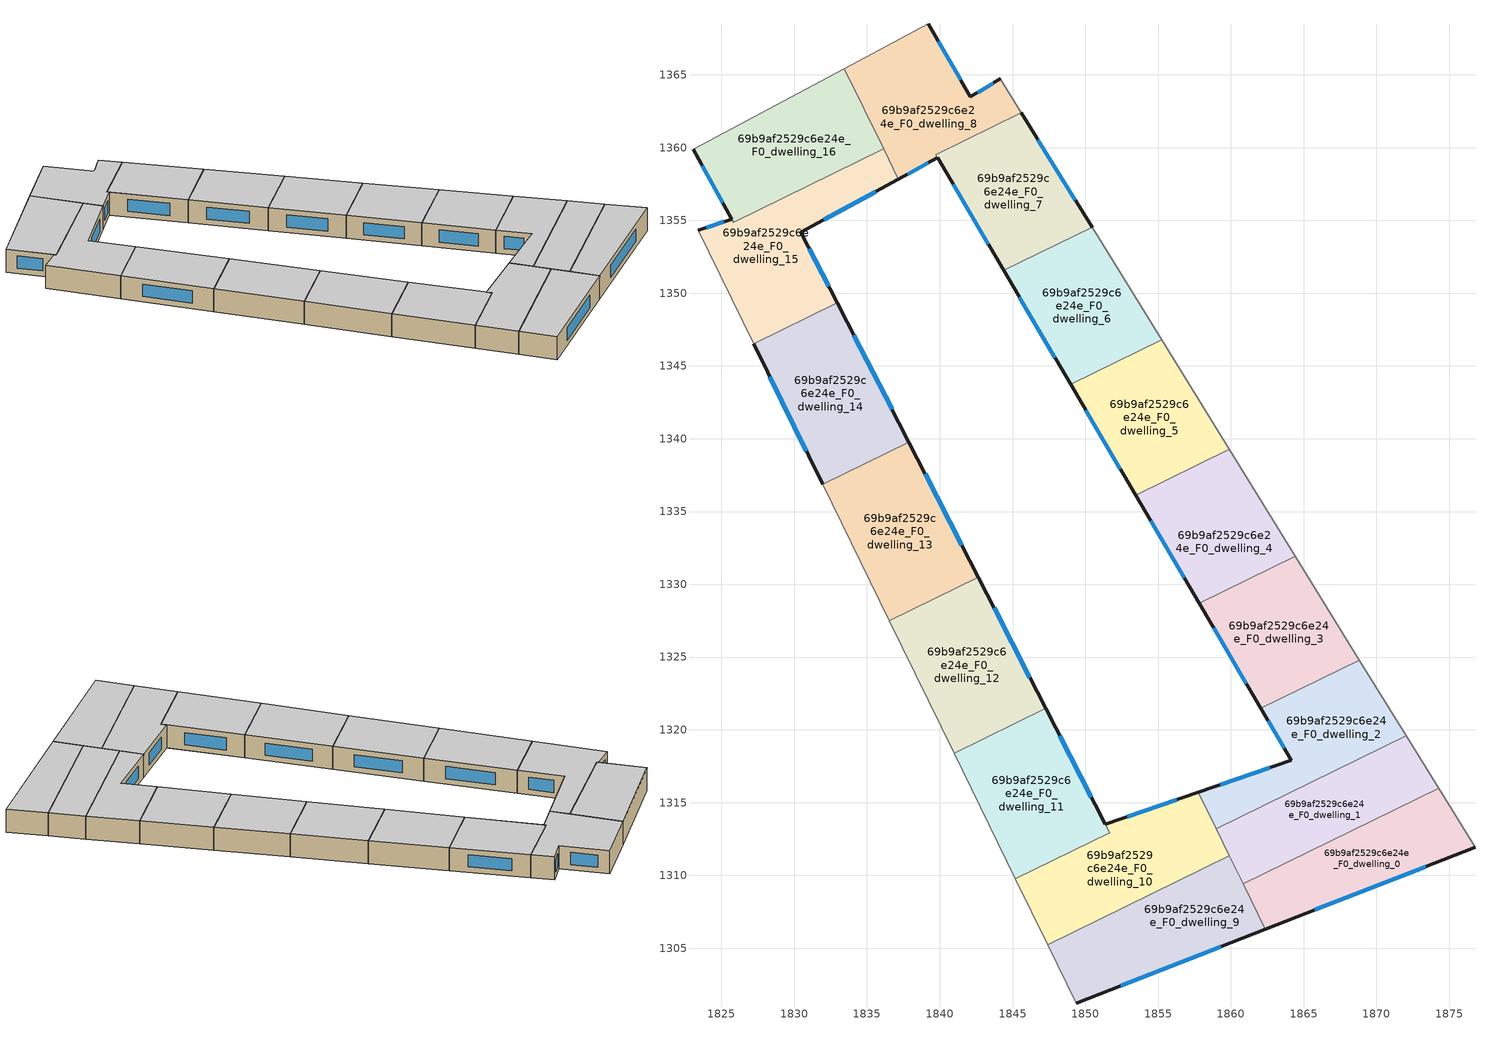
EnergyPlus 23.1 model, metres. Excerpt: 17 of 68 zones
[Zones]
69b9af2529c6e24e_F0_dwelling_0
 floor ground (EU_floor_Construction): 1874.27,1315.99 1876.77,1311.93 1862.37,1306.3 1860.84,1309.42 z0
 wall outside (EU_wall_Construction): 1862.37,1306.3 1876.77,1311.93 z0:3
 wall adiabatic (EU_wall_Construction): 1876.77,1311.93 1874.27,1315.99 z0:3
 wall to 69b9af2529c6e24e_F0_dwelling_1 (EU_wall_Construction): 1874.27,1315.99 1860.84,1309.42 z0:3
 wall to 69b9af2529c6e24e_F0_dwelling_9 (EU_wall_Construction): 1860.84,1309.42 1862.37,1306.3 z0:3
 window (EU_Window_Construction): 1865.75,1307.63 1873.39,1310.61 z0.7:2.3
 ceiling to 69b9af2529c6e24e_F1_dwelling_0 (EU_floor_Construction): 1876.77,1311.93 1874.27,1315.99 1860.84,1309.42 1862.37,1306.3 z3
69b9af2529c6e24e_F0_dwelling_1
 floor ground (EU_floor_Construction): 1872.04,1319.6 1874.27,1315.99 1860.84,1309.42 1858.99,1313.21 z0
 wall adiabatic (EU_wall_Construction): 1874.27,1315.99 1872.04,1319.6 z0:3
 wall to 69b9af2529c6e24e_F0_dwelling_2 (EU_wall_Construction): 1872.04,1319.6 1858.99,1313.21 z0:3
 wall to 69b9af2529c6e24e_F0_dwelling_10 (EU_wall_Construction): 1858.99,1313.21 1859.9,1311.34 z0:3
 wall to 69b9af2529c6e24e_F0_dwelling_9 (EU_wall_Construction): 1859.9,1311.34 1860.84,1309.42 z0:3
 ceiling to 69b9af2529c6e24e_F1_dwelling_1 (EU_floor_Construction): 1874.27,1315.99 1872.04,1319.6 1858.99,1313.21 1860.84,1309.42 z3
69b9af2529c6e24e_F0_dwelling_10
 floor ground (EU_floor_Construction): 1857.77,1315.71 1859.9,1311.34 1847.42,1305.24 1845.2,1309.77 1851.67,1312.93 1851.38,1313.5 z0
 wall outside (EU_wall_Construction): 1857.77,1315.71 1851.38,1313.5 z0:3
 wall adiabatic (EU_wall_Construction): 1845.2,1309.77 1847.42,1305.24 z0:3
 wall to 69b9af2529c6e24e_F0_dwelling_11 (EU_wall_Construction): 1851.38,1313.5 1851.67,1312.93 1845.2,1309.77 z0:3
 wall to 69b9af2529c6e24e_F0_dwelling_9 (EU_wall_Construction): 1847.42,1305.24 1859.9,1311.34 z0:3
 wall to 69b9af2529c6e24e_F0_dwelling_2 (EU_wall_Construction): 1858.99,1313.21 1857.77,1315.71 z0:3
 window (EU_Window_Construction): 1856.27,1315.19 1852.88,1314.02 z0.7:2.3
 ceiling to 69b9af2529c6e24e_F1_dwelling_10 (EU_floor_Construction): 1859.9,1311.34 1857.77,1315.71 1851.38,1313.5 1851.67,1312.93 1845.2,1309.77 1847.42,1305.24 z3
69b9af2529c6e24e_F0_dwelling_11
 floor ground (EU_floor_Construction): 1847.28,1321.48 1851.67,1312.93 1845.2,1309.77 1840.98,1318.4 z0
 wall outside (EU_wall_Construction): 1851.38,1313.51 1847.28,1321.48 z0:3
 wall adiabatic (EU_wall_Construction): 1840.98,1318.4 1845.2,1309.77 z0:3
 wall to 69b9af2529c6e24e_F0_dwelling_12 (EU_wall_Construction): 1847.28,1321.48 1840.98,1318.4 z0:3
 window (EU_Window_Construction): 1850.41,1315.38 1848.24,1319.61 z0.7:2.3
 ceiling to 69b9af2529c6e24e_F1_dwelling_11 (EU_floor_Construction): 1851.67,1312.93 1847.28,1321.48 1840.98,1318.4 1845.2,1309.77 z3
69b9af2529c6e24e_F0_dwelling_12
 floor ground (EU_floor_Construction): 1842.65,1330.49 1847.28,1321.48 1840.98,1318.4 1836.53,1327.49 z0
 wall outside (EU_wall_Construction): 1847.28,1321.48 1842.65,1330.49 z0:3
 wall adiabatic (EU_wall_Construction): 1836.53,1327.49 1840.98,1318.4 z0:3
 wall to 69b9af2529c6e24e_F0_dwelling_13 (EU_wall_Construction): 1842.65,1330.49 1836.53,1327.49 z0:3
 window (EU_Window_Construction): 1846.19,1323.59 1843.73,1328.37 z0.7:2.3
 ceiling to 69b9af2529c6e24e_F1_dwelling_12 (EU_floor_Construction): 1847.28,1321.48 1842.65,1330.49 1836.53,1327.49 1840.98,1318.4 z3
69b9af2529c6e24e_F0_dwelling_13
 floor ground (EU_floor_Construction): 1837.88,1339.77 1842.65,1330.49 1836.53,1327.49 1831.95,1336.87 z0
 wall outside (EU_wall_Construction): 1842.65,1330.49 1837.88,1339.77 z0:3
 wall adiabatic (EU_wall_Construction): 1831.95,1336.87 1836.53,1327.49 z0:3
 wall to 69b9af2529c6e24e_F0_dwelling_14 (EU_wall_Construction): 1837.88,1339.77 1831.95,1336.87 z0:3
 window (EU_Window_Construction): 1841.53,1332.67 1839,1337.59 z0.7:2.3
 ceiling to 69b9af2529c6e24e_F1_dwelling_13 (EU_floor_Construction): 1842.65,1330.49 1837.88,1339.77 1831.95,1336.87 1836.53,1327.49 z3
69b9af2529c6e24e_F0_dwelling_14
 floor ground (EU_floor_Construction): 1832.95,1349.35 1837.88,1339.77 1831.95,1336.87 1827.21,1346.54 z0
 wall outside (EU_wall_Construction): 1837.88,1339.77 1832.95,1349.35 / 1827.21,1346.54 1831.95,1336.87 z0:3
 wall to 69b9af2529c6e24e_F0_dwelling_15 (EU_wall_Construction): 1832.95,1349.35 1827.21,1346.54 z0:3
 window (EU_Window_Construction): 1836.72,1342.02 1834.11,1347.1 / 1828.32,1344.27 1830.83,1339.14 z0.7:2.3
 ceiling to 69b9af2529c6e24e_F1_dwelling_14 (EU_floor_Construction): 1837.88,1339.77 1832.95,1349.35 1827.21,1346.54 1831.95,1336.87 z3
69b9af2529c6e24e_F0_dwelling_15
 floor ground (EU_floor_Construction): 1836.14,1359.92 1837.16,1357.84 1830.46,1354.2 1832.95,1349.35 1827.21,1346.54 1823.41,1354.31 1825.72,1355.08 1825.83,1354.87 z0
 wall outside (EU_wall_Construction): 1825.72,1355.08 1823.41,1354.31 / 1832.95,1349.35 1830.46,1354.2 1837.16,1357.84 z0:3
 wall adiabatic (EU_wall_Construction): 1823.41,1354.31 1827.21,1346.54 z0:3
 wall to 69b9af2529c6e24e_F0_dwelling_16 (EU_wall_Construction): 1836.14,1359.92 1825.83,1354.87 1825.72,1355.08 z0:3
 wall to 69b9af2529c6e24e_F0_dwelling_8 (EU_wall_Construction): 1837.16,1357.84 1836.14,1359.92 z0:3
 window (EU_Window_Construction): 1825.18,1354.9 1823.95,1354.49 / 1832.03,1355.05 1835.59,1356.98 / 1832.37,1350.49 1831.04,1353.06 z0.7:2.3
 ceiling to 69b9af2529c6e24e_F1_dwelling_15 (EU_floor_Construction): 1832.95,1349.35 1830.46,1354.2 1837.16,1357.84 1836.14,1359.92 1825.83,1354.87 1825.72,1355.08 1823.41,1354.31 1827.21,1346.54 z3
69b9af2529c6e24e_F0_dwelling_16
 floor ground (EU_floor_Construction): 1833.45,1365.43 1836.14,1359.92 1825.83,1354.87 1823.05,1359.89 z0
 wall outside (EU_wall_Construction): 1823.05,1359.89 1825.71,1355.09 z0:3
 wall adiabatic (EU_wall_Construction): 1833.45,1365.43 1823.05,1359.89 z0:3
 wall to 69b9af2529c6e24e_F0_dwelling_8 (EU_wall_Construction): 1836.14,1359.92 1833.45,1365.43 z0:3
 window (EU_Window_Construction): 1823.67,1358.76 1825.09,1356.22 z0.7:2.3
 ceiling to 69b9af2529c6e24e_F1_dwelling_16 (EU_floor_Construction): 1836.14,1359.92 1833.45,1365.43 1823.05,1359.89 1825.83,1354.87 z3
69b9af2529c6e24e_F0_dwelling_2
 floor ground (EU_floor_Construction): 1868.83,1324.79 1872.04,1319.6 1858.99,1313.21 1857.77,1315.71 1864.15,1317.91 1862.06,1321.48 z0
 wall outside (EU_wall_Construction): 1862.06,1321.48 1864.15,1317.91 1857.77,1315.71 z0:3
 wall adiabatic (EU_wall_Construction): 1872.04,1319.6 1868.83,1324.79 z0:3
 wall to 69b9af2529c6e24e_F0_dwelling_3 (EU_wall_Construction): 1868.83,1324.79 1862.06,1321.48 z0:3
 window (EU_Window_Construction): 1862.65,1317.4 1859.27,1316.23 / 1862.55,1320.64 1863.66,1318.75 z0.7:2.3
 ceiling to 69b9af2529c6e24e_F1_dwelling_2 (EU_floor_Construction): 1872.04,1319.6 1868.83,1324.79 1862.06,1321.48 1864.15,1317.91 1857.77,1315.71 1858.99,1313.21 z3
69b9af2529c6e24e_F0_dwelling_3
 floor ground (EU_floor_Construction): 1864.42,1331.93 1868.83,1324.79 1862.06,1321.48 1857.82,1328.7 z0
 wall outside (EU_wall_Construction): 1857.82,1328.7 1862.06,1321.48 z0:3
 wall adiabatic (EU_wall_Construction): 1868.83,1324.79 1864.42,1331.93 z0:3
 wall to 69b9af2529c6e24e_F0_dwelling_4 (EU_wall_Construction): 1864.42,1331.93 1857.81,1328.7 z0:3
 window (EU_Window_Construction): 1858.81,1327.01 1861.06,1323.17 z0.7:2.3
 ceiling to 69b9af2529c6e24e_F1_dwelling_3 (EU_floor_Construction): 1868.83,1324.79 1864.42,1331.93 1857.81,1328.7 1862.06,1321.48 z3
69b9af2529c6e24e_F0_dwelling_4
 floor ground (EU_floor_Construction): 1859.89,1339.26 1864.42,1331.93 1857.82,1328.7 1853.46,1336.11 z0
 wall outside (EU_wall_Construction): 1853.46,1336.11 1857.82,1328.7 z0:3
 wall adiabatic (EU_wall_Construction): 1864.42,1331.93 1859.89,1339.26 z0:3
 wall to 69b9af2529c6e24e_F0_dwelling_5 (EU_wall_Construction): 1859.89,1339.26 1853.46,1336.11 z0:3
 window (EU_Window_Construction): 1854.48,1334.37 1856.79,1330.44 z0.7:2.3
 ceiling to 69b9af2529c6e24e_F1_dwelling_4 (EU_floor_Construction): 1864.42,1331.93 1859.89,1339.26 1853.46,1336.11 1857.81,1328.7 z3
69b9af2529c6e24e_F0_dwelling_5
 floor ground (EU_floor_Construction): 1855.24,1346.79 1859.89,1339.26 1853.46,1336.11 1848.99,1343.73 z0
 wall outside (EU_wall_Construction): 1848.99,1343.73 1853.46,1336.11 z0:3
 wall adiabatic (EU_wall_Construction): 1859.89,1339.26 1855.24,1346.79 z0:3
 wall to 69b9af2529c6e24e_F0_dwelling_6 (EU_wall_Construction): 1855.24,1346.79 1848.99,1343.73 z0:3
 window (EU_Window_Construction): 1850.04,1341.94 1852.41,1337.9 z0.7:2.3
 ceiling to 69b9af2529c6e24e_F1_dwelling_5 (EU_floor_Construction): 1859.89,1339.26 1855.24,1346.79 1848.99,1343.73 1853.46,1336.11 z3
69b9af2529c6e24e_F0_dwelling_6
 floor ground (EU_floor_Construction): 1850.46,1354.54 1855.24,1346.79 1848.99,1343.73 1844.39,1351.56 z0
 wall outside (EU_wall_Construction): 1844.39,1351.56 1848.99,1343.73 z0:3
 wall adiabatic (EU_wall_Construction): 1855.24,1346.79 1850.46,1354.54 z0:3
 wall to 69b9af2529c6e24e_F0_dwelling_7 (EU_wall_Construction): 1850.46,1354.54 1844.39,1351.56 z0:3
 window (EU_Window_Construction): 1845.47,1349.72 1847.91,1345.57 z0.7:2.3
 ceiling to 69b9af2529c6e24e_F1_dwelling_6 (EU_floor_Construction): 1855.24,1346.79 1850.46,1354.54 1844.39,1351.56 1848.99,1343.73 z3
69b9af2529c6e24e_F0_dwelling_7
 floor ground (EU_floor_Construction): 1845.61,1362.39 1850.46,1354.54 1844.39,1351.56 1839.85,1359.29 1839.72,1359.51 z0
 wall outside (EU_wall_Construction): 1839.85,1359.29 1844.39,1351.56 / 1850.46,1354.54 1845.61,1362.39 z0:3
 wall to 69b9af2529c6e24e_F0_dwelling_8 (EU_wall_Construction): 1845.61,1362.39 1839.72,1359.51 1839.84,1359.29 z0:3
 window (EU_Window_Construction): 1840.91,1357.47 1843.32,1353.38 / 1849.32,1356.38 1846.75,1360.55 z0.7:2.3
 ceiling to 69b9af2529c6e24e_F1_dwelling_7 (EU_floor_Construction): 1850.46,1354.54 1845.61,1362.39 1839.72,1359.51 1844.39,1351.56 z3
69b9af2529c6e24e_F0_dwelling_8
 floor ground (EU_floor_Construction): 1844.17,1364.72 1845.61,1362.39 1839.72,1359.51 1839.84,1359.29 1837.16,1357.84 1833.45,1365.43 1839.2,1368.49 1842.11,1363.48 z0
 wall outside (EU_wall_Construction): 1844.17,1364.72 1842.11,1363.48 1839.2,1368.49 / 1837.16,1357.84 1839.84,1359.29 z0:3
 wall adiabatic (EU_wall_Construction): 1839.2,1368.49 1833.45,1365.43 / 1845.61,1362.39 1844.17,1364.72 z0:3
 window (EU_Window_Construction): 1841.43,1364.66 1839.88,1367.32 / 1843.69,1364.43 1842.6,1363.77 / 1837.79,1358.18 1839.21,1358.95 z0.7:2.3
 ceiling to 69b9af2529c6e24e_F1_dwelling_8 (EU_floor_Construction): 1845.61,1362.39 1844.17,1364.72 1842.11,1363.48 1839.2,1368.49 1833.45,1365.43 1837.16,1357.84 1839.84,1359.29 1839.72,1359.51 z3
69b9af2529c6e24e_F0_dwelling_9
 floor ground (EU_floor_Construction): 1859.9,1311.34 1858.99,1313.21 1862.37,1306.3 1849.38,1301.23 1847.42,1305.24 z0
 wall outside (EU_wall_Construction): 1849.38,1301.23 1862.37,1306.3 z0:3
 wall adiabatic (EU_wall_Construction): 1847.42,1305.24 1849.38,1301.23 / 1858.99,1313.21 1859.9,1311.34 1858.99,1313.21 z0:3
 window (EU_Window_Construction): 1852.43,1302.42 1859.32,1305.11 z0.7:2.3
 ceiling to 69b9af2529c6e24e_F1_dwelling_9 (EU_floor_Construction): 1862.37,1306.3 1858.99,1313.21 1859.9,1311.34 1847.42,1305.24 1849.38,1301.23 z3
[Building]
EU S2 Campaign: North Axis=0; Terrain=City; Solar Distribution=FullExterior
[Site:Location]
Budapest.Ferenc.Liszt.Intl.AP: Latitude=47.437; Longitude=19.256; Time Zone=1; Elevation=185
[SizingPeriod:WeatherFileDays]
AnnualSizingPeriod: Begin Month=1; Begin Day of Month=1; End Month=12; End Day of Month=31; Day of Week for Start Day=Monday; Use Weather File Daylight Saving Period=No; Use Weather File Rain and Snow Indicators=No
[MATERIAL]
EU_InternalMass_Material: Roughness=MediumRough; Thickness=0.1; Conductivity=1; Density=1800; Specific Heat=900; Thermal Absorptance=0.9; Solar Absorptance=0.7; Visible Absorptance=0.7
[MATERIAL:NOMASS] Roughness=MediumRough; Thermal Absorptance=0.9; Solar Absorptance=0.7; Visible Absorptance=0.7
Name | Thermal Resistance
EU_wall_NoMass | 0.832559
EU_floor_NoMass | 0.872794
[WINDOWMATERIAL:SIMPLEGLAZINGSYSTEM]
EU_Window_SimpleGlazing: UFactor=2.79869; Solar Heat Gain Coefficient=0.75; Visible Transmittance=0.75
[CONSTRUCTION]
EU_wall_Construction: EU_wall_NoMass
EU_floor_Construction: EU_floor_NoMass
EU_Window_Construction: EU_Window_SimpleGlazing
EU_InternalMass_Construction: EU_InternalMass_Material
[ZONE] Type=1; Multiplier=1; Ceiling Height=autocalculate; Floor Area=autocalculate; Part of Total Floor Area=Yes
Name | Volume
69b9af2529c6e24e_F0_dwelling_0 | 186.569
69b9af2529c6e24e_F0_dwelling_1 | 186.574
69b9af2529c6e24e_F0_dwelling_10 | 214.934
69b9af2529c6e24e_F0_dwelling_11 | 204.89
69b9af2529c6e24e_F0_dwelling_12 | 209.895
69b9af2529c6e24e_F0_dwelling_13 | 209.891
69b9af2529c6e24e_F0_dwelling_14 | 209.91
69b9af2529c6e24e_F0_dwelling_15 | 212.787
69b9af2529c6e24e_F0_dwelling_16 | 207.031
69b9af2529c6e24e_F0_dwelling_2; 69b9af2529c6e24e_F0_dwelling_5 | 186.586
69b9af2529c6e24e_F0_dwelling_3 | 186.585
69b9af2529c6e24e_F0_dwelling_4 | 186.597
69b9af2529c6e24e_F0_dwelling_6 | 186.583
69b9af2529c6e24e_F0_dwelling_7 | 183.702
69b9af2529c6e24e_F0_dwelling_8 | 189.449
69b9af2529c6e24e_F0_dwelling_9 | 209.902
[INTERNALMASS] Construction=EU_InternalMass_Construction
Name | Zone or ZoneList | Surface Area
69b9af2529c6e24e_F0_dwelling_0_EU_InternalMass | 69b9af2529c6e24e_F0_dwelling_0 | 62.1897
69b9af2529c6e24e_F0_dwelling_1_EU_InternalMass | 69b9af2529c6e24e_F0_dwelling_1 | 62.1913
69b9af2529c6e24e_F0_dwelling_2_EU_InternalMass | 69b9af2529c6e24e_F0_dwelling_2 | 62.195
69b9af2529c6e24e_F0_dwelling_3_EU_InternalMass | 69b9af2529c6e24e_F0_dwelling_3 | 62.1951
69b9af2529c6e24e_F0_dwelling_4_EU_InternalMass | 69b9af2529c6e24e_F0_dwelling_4 | 62.1989
69b9af2529c6e24e_F0_dwelling_5_EU_InternalMass | 69b9af2529c6e24e_F0_dwelling_5 | 62.1953
69b9af2529c6e24e_F0_dwelling_6_EU_InternalMass | 69b9af2529c6e24e_F0_dwelling_6 | 62.1947
69b9af2529c6e24e_F0_dwelling_7_EU_InternalMass | 69b9af2529c6e24e_F0_dwelling_7 | 61.2326
69b9af2529c6e24e_F0_dwelling_8_EU_InternalMass | 69b9af2529c6e24e_F0_dwelling_8 | 63.1507
69b9af2529c6e24e_F0_dwelling_9_EU_InternalMass | 69b9af2529c6e24e_F0_dwelling_9 | 69.969
69b9af2529c6e24e_F0_dwelling_10_EU_InternalMass | 69b9af2529c6e24e_F0_dwelling_10 | 71.6427
69b9af2529c6e24e_F0_dwelling_11_EU_InternalMass | 69b9af2529c6e24e_F0_dwelling_11 | 68.2972
69b9af2529c6e24e_F0_dwelling_12_EU_InternalMass | 69b9af2529c6e24e_F0_dwelling_12 | 69.9652
69b9af2529c6e24e_F0_dwelling_13_EU_InternalMass | 69b9af2529c6e24e_F0_dwelling_13 | 69.9636
69b9af2529c6e24e_F0_dwelling_14_EU_InternalMass | 69b9af2529c6e24e_F0_dwelling_14 | 69.97
69b9af2529c6e24e_F0_dwelling_15_EU_InternalMass | 69b9af2529c6e24e_F0_dwelling_15 | 70.9293
69b9af2529c6e24e_F0_dwelling_16_EU_InternalMass | 69b9af2529c6e24e_F0_dwelling_16 | 69.0125
[OTHEREQUIPMENT] Fuel Type=Electricity; Design Level Calculation Method=Watts/Area; Power per Zone Floor Area=1; Fraction Latent=0; Fraction Radiant=0; Fraction Lost=0; Carbon Dioxide Generation Rate=0; EndUse Subcategory=EU_Step8_InternalGains
Name | Zone or ZoneList or Space or SpaceList | Schedule
EU_Step8_InternalGain_69b9af2529c6e24e_F0_dwelling_0_f000 | 69b9af2529c6e24e_F0_dwelling_0 | EU_Step8_GainSchedule_69b9af2529c6e24e_F0_dwelling_0_f000
EU_Step8_InternalGain_69b9af2529c6e24e_F0_dwelling_1_f000 | 69b9af2529c6e24e_F0_dwelling_1 | EU_Step8_GainSchedule_69b9af2529c6e24e_F0_dwelling_1_f000
EU_Step8_InternalGain_69b9af2529c6e24e_F0_dwelling_2_f000 | 69b9af2529c6e24e_F0_dwelling_2 | EU_Step8_GainSchedule_69b9af2529c6e24e_F0_dwelling_2_f000
EU_Step8_InternalGain_69b9af2529c6e24e_F0_dwelling_3_f000 | 69b9af2529c6e24e_F0_dwelling_3 | EU_Step8_GainSchedule_69b9af2529c6e24e_F0_dwelling_3_f000
EU_Step8_InternalGain_69b9af2529c6e24e_F0_dwelling_4_f000 | 69b9af2529c6e24e_F0_dwelling_4 | EU_Step8_GainSchedule_69b9af2529c6e24e_F0_dwelling_4_f000
EU_Step8_InternalGain_69b9af2529c6e24e_F0_dwelling_5_f000 | 69b9af2529c6e24e_F0_dwelling_5 | EU_Step8_GainSchedule_69b9af2529c6e24e_F0_dwelling_5_f000
EU_Step8_InternalGain_69b9af2529c6e24e_F0_dwelling_6_f000 | 69b9af2529c6e24e_F0_dwelling_6 | EU_Step8_GainSchedule_69b9af2529c6e24e_F0_dwelling_6_f000
EU_Step8_InternalGain_69b9af2529c6e24e_F0_dwelling_7_f000 | 69b9af2529c6e24e_F0_dwelling_7 | EU_Step8_GainSchedule_69b9af2529c6e24e_F0_dwelling_7_f000
EU_Step8_InternalGain_69b9af2529c6e24e_F0_dwelling_8_f000 | 69b9af2529c6e24e_F0_dwelling_8 | EU_Step8_GainSchedule_69b9af2529c6e24e_F0_dwelling_8_f000
EU_Step8_InternalGain_69b9af2529c6e24e_F0_dwelling_9_f000 | 69b9af2529c6e24e_F0_dwelling_9 | EU_Step8_GainSchedule_69b9af2529c6e24e_F0_dwelling_9_f000
EU_Step8_InternalGain_69b9af2529c6e24e_F0_dwelling_10_f000 | 69b9af2529c6e24e_F0_dwelling_10 | EU_Step8_GainSchedule_69b9af2529c6e24e_F0_dwelling_10_f000
EU_Step8_InternalGain_69b9af2529c6e24e_F0_dwelling_11_f000 | 69b9af2529c6e24e_F0_dwelling_11 | EU_Step8_GainSchedule_69b9af2529c6e24e_F0_dwelling_11_f000
EU_Step8_InternalGain_69b9af2529c6e24e_F0_dwelling_12_f000 | 69b9af2529c6e24e_F0_dwelling_12 | EU_Step8_GainSchedule_69b9af2529c6e24e_F0_dwelling_12_f000
EU_Step8_InternalGain_69b9af2529c6e24e_F0_dwelling_13_f000 | 69b9af2529c6e24e_F0_dwelling_13 | EU_Step8_GainSchedule_69b9af2529c6e24e_F0_dwelling_13_f000
EU_Step8_InternalGain_69b9af2529c6e24e_F0_dwelling_14_f000 | 69b9af2529c6e24e_F0_dwelling_14 | EU_Step8_GainSchedule_69b9af2529c6e24e_F0_dwelling_14_f000
EU_Step8_InternalGain_69b9af2529c6e24e_F0_dwelling_15_f000 | 69b9af2529c6e24e_F0_dwelling_15 | EU_Step8_GainSchedule_69b9af2529c6e24e_F0_dwelling_15_f000
EU_Step8_InternalGain_69b9af2529c6e24e_F0_dwelling_16_f000 | 69b9af2529c6e24e_F0_dwelling_16 | EU_Step8_GainSchedule_69b9af2529c6e24e_F0_dwelling_16_f000
[ZONEVENTILATION:DESIGNFLOWRATE] Schedule=EU_AlwaysOn; Design Flow Rate Calculation Method=AirChanges/Hour; Air Changes per Hour=0.475469; Ventilation Type=Natural; Fan Pressure Rise=0; Fan Total Efficiency=1; Constant Term Coefficient=1; Temperature Term Coefficient=0; Velocity Term Coefficient=0; Velocity Squared Term Coefficient=0; Minimum Indoor Temperature=-100; Maximum Indoor Temperature=100; Delta Temperature=-100; Minimum Outdoor Temperature=-100; Maximum Outdoor Temperature=100; Maximum Wind Speed=40
Name | Zone or ZoneList or Space or SpaceList
EU_ConstantAir_69b9af2529c6e24e_F0_dwelling_0 | 69b9af2529c6e24e_F0_dwelling_0
EU_ConstantAir_69b9af2529c6e24e_F0_dwelling_1 | 69b9af2529c6e24e_F0_dwelling_1
EU_ConstantAir_69b9af2529c6e24e_F0_dwelling_2 | 69b9af2529c6e24e_F0_dwelling_2
EU_ConstantAir_69b9af2529c6e24e_F0_dwelling_3 | 69b9af2529c6e24e_F0_dwelling_3
EU_ConstantAir_69b9af2529c6e24e_F0_dwelling_4 | 69b9af2529c6e24e_F0_dwelling_4
EU_ConstantAir_69b9af2529c6e24e_F0_dwelling_5 | 69b9af2529c6e24e_F0_dwelling_5
EU_ConstantAir_69b9af2529c6e24e_F0_dwelling_6 | 69b9af2529c6e24e_F0_dwelling_6
EU_ConstantAir_69b9af2529c6e24e_F0_dwelling_7 | 69b9af2529c6e24e_F0_dwelling_7
EU_ConstantAir_69b9af2529c6e24e_F0_dwelling_8 | 69b9af2529c6e24e_F0_dwelling_8
EU_ConstantAir_69b9af2529c6e24e_F0_dwelling_9 | 69b9af2529c6e24e_F0_dwelling_9
EU_ConstantAir_69b9af2529c6e24e_F0_dwelling_10 | 69b9af2529c6e24e_F0_dwelling_10
EU_ConstantAir_69b9af2529c6e24e_F0_dwelling_11 | 69b9af2529c6e24e_F0_dwelling_11
EU_ConstantAir_69b9af2529c6e24e_F0_dwelling_12 | 69b9af2529c6e24e_F0_dwelling_12
EU_ConstantAir_69b9af2529c6e24e_F0_dwelling_13 | 69b9af2529c6e24e_F0_dwelling_13
EU_ConstantAir_69b9af2529c6e24e_F0_dwelling_14 | 69b9af2529c6e24e_F0_dwelling_14
EU_ConstantAir_69b9af2529c6e24e_F0_dwelling_15 | 69b9af2529c6e24e_F0_dwelling_15
EU_ConstantAir_69b9af2529c6e24e_F0_dwelling_16 | 69b9af2529c6e24e_F0_dwelling_16
[HVACTEMPLATE:THERMOSTAT] Constant Heating Setpoint=20; Constant Cooling Setpoint=50
EU_HeatOnly_69b9af2529c6e24e_F0_dwelling_0; EU_HeatOnly_69b9af2529c6e24e_F0_dwelling_1; EU_HeatOnly_69b9af2529c6e24e_F0_dwelling_2; EU_HeatOnly_69b9af2529c6e24e_F0_dwelling_3; EU_HeatOnly_69b9af2529c6e24e_F0_dwelling_4; EU_HeatOnly_69b9af2529c6e24e_F0_dwelling_5; EU_HeatOnly_69b9af2529c6e24e_F0_dwelling_6; EU_HeatOnly_69b9af2529c6e24e_F0_dwelling_7; EU_HeatOnly_69b9af2529c6e24e_F0_dwelling_8; EU_HeatOnly_69b9af2529c6e24e_F0_dwelling_9; EU_HeatOnly_69b9af2529c6e24e_F0_dwelling_10; EU_HeatOnly_69b9af2529c6e24e_F0_dwelling_11; EU_HeatOnly_69b9af2529c6e24e_F0_dwelling_12; EU_HeatOnly_69b9af2529c6e24e_F0_dwelling_13; EU_HeatOnly_69b9af2529c6e24e_F0_dwelling_14; EU_HeatOnly_69b9af2529c6e24e_F0_dwelling_15; EU_HeatOnly_69b9af2529c6e24e_F0_dwelling_16; EU_HeatOnly_69b9af2529c6e24e_F1_dwelling_0; EU_HeatOnly_69b9af2529c6e24e_F1_dwelling_1; EU_HeatOnly_69b9af2529c6e24e_F1_dwelling_2; EU_HeatOnly_69b9af2529c6e24e_F1_dwelling_3; EU_HeatOnly_69b9af2529c6e24e_F1_dwelling_4; EU_HeatOnly_69b9af2529c6e24e_F1_dwelling_5; EU_HeatOnly_69b9af2529c6e24e_F1_dwelling_6; EU_HeatOnly_69b9af2529c6e24e_F1_dwelling_7; EU_HeatOnly_69b9af2529c6e24e_F1_dwelling_8; EU_HeatOnly_69b9af2529c6e24e_F1_dwelling_9; EU_HeatOnly_69b9af2529c6e24e_F1_dwelling_10; EU_HeatOnly_69b9af2529c6e24e_F1_dwelling_11; EU_HeatOnly_69b9af2529c6e24e_F1_dwelling_12; EU_HeatOnly_69b9af2529c6e24e_F1_dwelling_13; EU_HeatOnly_69b9af2529c6e24e_F1_dwelling_14; EU_HeatOnly_69b9af2529c6e24e_F1_dwelling_15; EU_HeatOnly_69b9af2529c6e24e_F1_dwelling_16; EU_HeatOnly_69b9af2529c6e24e_F2_dwelling_0; EU_HeatOnly_69b9af2529c6e24e_F2_dwelling_1; EU_HeatOnly_69b9af2529c6e24e_F2_dwelling_2; EU_HeatOnly_69b9af2529c6e24e_F2_dwelling_3; EU_HeatOnly_69b9af2529c6e24e_F2_dwelling_4; EU_HeatOnly_69b9af2529c6e24e_F2_dwelling_5; EU_HeatOnly_69b9af2529c6e24e_F2_dwelling_6; EU_HeatOnly_69b9af2529c6e24e_F2_dwelling_7; EU_HeatOnly_69b9af2529c6e24e_F2_dwelling_8; EU_HeatOnly_69b9af2529c6e24e_F2_dwelling_9; EU_HeatOnly_69b9af2529c6e24e_F2_dwelling_10; EU_HeatOnly_69b9af2529c6e24e_F2_dwelling_11; EU_HeatOnly_69b9af2529c6e24e_F2_dwelling_12; EU_HeatOnly_69b9af2529c6e24e_F2_dwelling_13; EU_HeatOnly_69b9af2529c6e24e_F2_dwelling_14; EU_HeatOnly_69b9af2529c6e24e_F2_dwelling_15; EU_HeatOnly_69b9af2529c6e24e_F2_dwelling_16; EU_HeatOnly_69b9af2529c6e24e_F3_dwelling_0; EU_HeatOnly_69b9af2529c6e24e_F3_dwelling_1; EU_HeatOnly_69b9af2529c6e24e_F3_dwelling_2; EU_HeatOnly_69b9af2529c6e24e_F3_dwelling_3; EU_HeatOnly_69b9af2529c6e24e_F3_dwelling_4; EU_HeatOnly_69b9af2529c6e24e_F3_dwelling_5; EU_HeatOnly_69b9af2529c6e24e_F3_dwelling_6; EU_HeatOnly_69b9af2529c6e24e_F3_dwelling_7; EU_HeatOnly_69b9af2529c6e24e_F3_dwelling_8; EU_HeatOnly_69b9af2529c6e24e_F3_dwelling_9; EU_HeatOnly_69b9af2529c6e24e_F3_dwelling_10; EU_HeatOnly_69b9af2529c6e24e_F3_dwelling_11; EU_HeatOnly_69b9af2529c6e24e_F3_dwelling_12; EU_HeatOnly_69b9af2529c6e24e_F3_dwelling_13; EU_HeatOnly_69b9af2529c6e24e_F3_dwelling_14; EU_HeatOnly_69b9af2529c6e24e_F3_dwelling_15; EU_HeatOnly_69b9af2529c6e24e_F3_dwelling_16
[HVACTEMPLATE:ZONE:IDEALLOADSAIRSYSTEM] System Availability Schedule=EU_AlwaysOn; Maximum Heating Supply Air Temperature=50; Minimum Cooling Supply Air Temperature=13; Maximum Heating Supply Air Humidity Ratio=0.0156; Minimum Cooling Supply Air Humidity Ratio=0.0077; Heating Limit=NoLimit; Cooling Limit=NoLimit; Heating Availability Schedule=EU_AlwaysOn; Cooling Availability Schedule=EU_CoolingOff; Dehumidification Control Type=ConstantSensibleHeatRatio; Cooling Sensible Heat Ratio=0.7; Dehumidification Setpoint=60; Humidification Control Type=None; Humidification Setpoint=30; Outdoor Air Method=None; Outdoor Air Flow Rate per Person=0.00944; Outdoor Air Flow Rate per Zone Floor Area=0; Outdoor Air Flow Rate per Zone=0; Demand Controlled Ventilation Type=None; Outdoor Air Economizer Type=NoEconomizer; Heat Recovery Type=None; Sensible Heat Recovery Effectiveness=0.7; Latent Heat Recovery Effectiveness=0.65
Name | Template Thermostat
69b9af2529c6e24e_F0_dwelling_0 | EU_HeatOnly_69b9af2529c6e24e_F0_dwelling_0
69b9af2529c6e24e_F0_dwelling_1 | EU_HeatOnly_69b9af2529c6e24e_F0_dwelling_1
69b9af2529c6e24e_F0_dwelling_2 | EU_HeatOnly_69b9af2529c6e24e_F0_dwelling_2
69b9af2529c6e24e_F0_dwelling_3 | EU_HeatOnly_69b9af2529c6e24e_F0_dwelling_3
69b9af2529c6e24e_F0_dwelling_4 | EU_HeatOnly_69b9af2529c6e24e_F0_dwelling_4
69b9af2529c6e24e_F0_dwelling_5 | EU_HeatOnly_69b9af2529c6e24e_F0_dwelling_5
69b9af2529c6e24e_F0_dwelling_6 | EU_HeatOnly_69b9af2529c6e24e_F0_dwelling_6
69b9af2529c6e24e_F0_dwelling_7 | EU_HeatOnly_69b9af2529c6e24e_F0_dwelling_7
69b9af2529c6e24e_F0_dwelling_8 | EU_HeatOnly_69b9af2529c6e24e_F0_dwelling_8
69b9af2529c6e24e_F0_dwelling_9 | EU_HeatOnly_69b9af2529c6e24e_F0_dwelling_9
69b9af2529c6e24e_F0_dwelling_10 | EU_HeatOnly_69b9af2529c6e24e_F0_dwelling_10
69b9af2529c6e24e_F0_dwelling_11 | EU_HeatOnly_69b9af2529c6e24e_F0_dwelling_11
69b9af2529c6e24e_F0_dwelling_12 | EU_HeatOnly_69b9af2529c6e24e_F0_dwelling_12
69b9af2529c6e24e_F0_dwelling_13 | EU_HeatOnly_69b9af2529c6e24e_F0_dwelling_13
69b9af2529c6e24e_F0_dwelling_14 | EU_HeatOnly_69b9af2529c6e24e_F0_dwelling_14
69b9af2529c6e24e_F0_dwelling_15 | EU_HeatOnly_69b9af2529c6e24e_F0_dwelling_15
69b9af2529c6e24e_F0_dwelling_16 | EU_HeatOnly_69b9af2529c6e24e_F0_dwelling_16
[SIZING:ZONE] Zone Cooling Design Supply Air Temperature Input Method=SupplyAirTemperature; Zone Cooling Design Supply Air Temperature=13; Zone Heating Design Supply Air Temperature Input Method=SupplyAirTemperature; Zone Heating Design Supply Air Temperature=50; Zone Cooling Design Supply Air Humidity Ratio=0.008; Zone Heating Design Supply Air Humidity Ratio=0.008; Cooling Design Air Flow Method=DesignDay; Cooling Design Air Flow Rate=0; Cooling Minimum Air Flow per Zone Floor Area=0.000762; Cooling Minimum Air Flow=0; Cooling Minimum Air Flow Fraction=0.2; Heating Design Air Flow Method=DesignDay; Heating Design Air Flow Rate=0; Heating Maximum Air Flow per Zone Floor Area=0.002032; Heating Maximum Air Flow=0.141576; Heating Maximum Air Flow Fraction=0.3; Account for Dedicated Outdoor Air System=No; Dedicated Outdoor Air System Control Strategy=NeutralSupplyAir; Dedicated Outdoor Air Low Setpoint Temperature for Design=autosize; Dedicated Outdoor Air High Setpoint Temperature for Design=autosize; Zone Load Sizing Method=Sensible Load Only No Latent Load; Zone Latent Cooling Design Supply Air Humidity Ratio Input Method=HumidityRatioDifference; Zone Cooling Design Supply Air Humidity Ratio Difference=0.005; Zone Latent Heating Design Supply Air Humidity Ratio Input Method=HumidityRatioDifference; Zone Humidification Design Supply Air Humidity Ratio Difference=0.005
69b9af2529c6e24e_F0_dwelling_0; 69b9af2529c6e24e_F0_dwelling_1; 69b9af2529c6e24e_F0_dwelling_2; 69b9af2529c6e24e_F0_dwelling_3; 69b9af2529c6e24e_F0_dwelling_4; 69b9af2529c6e24e_F0_dwelling_5; 69b9af2529c6e24e_F0_dwelling_6; 69b9af2529c6e24e_F0_dwelling_7; 69b9af2529c6e24e_F0_dwelling_8; 69b9af2529c6e24e_F0_dwelling_9; 69b9af2529c6e24e_F0_dwelling_10; 69b9af2529c6e24e_F0_dwelling_11; 69b9af2529c6e24e_F0_dwelling_12; 69b9af2529c6e24e_F0_dwelling_13; 69b9af2529c6e24e_F0_dwelling_14; 69b9af2529c6e24e_F0_dwelling_15; 69b9af2529c6e24e_F0_dwelling_16
[SCHEDULE:CONSTANT]
Name | Hourly Value
EU_AlwaysOn | 1
EU_CoolingOff | 0
[SCHEDULE:FILE] Column Number=1; Rows to Skip at Top=0; Number of Hours of Data=8760; Column Separator=Comma; Interpolate to Timestep=No; Minutes per Item=60; Adjust Schedule for Daylight Savings=Yes
Name | File
EU_Step8_GainSchedule_69b9af2529c6e24e_F0_dwelling_0_f000 | ../../schedules/69b9af2529c6e24e/69b9af2529c6e24e_F0_dwelling_0_f000_gain.csv
EU_Step8_GainSchedule_69b9af2529c6e24e_F0_dwelling_1_f000 | ../../schedules/69b9af2529c6e24e/69b9af2529c6e24e_F0_dwelling_1_f000_gain.csv
EU_Step8_GainSchedule_69b9af2529c6e24e_F0_dwelling_2_f000 | ../../schedules/69b9af2529c6e24e/69b9af2529c6e24e_F0_dwelling_2_f000_gain.csv
EU_Step8_GainSchedule_69b9af2529c6e24e_F0_dwelling_3_f000 | ../../schedules/69b9af2529c6e24e/69b9af2529c6e24e_F0_dwelling_3_f000_gain.csv
EU_Step8_GainSchedule_69b9af2529c6e24e_F0_dwelling_4_f000 | ../../schedules/69b9af2529c6e24e/69b9af2529c6e24e_F0_dwelling_4_f000_gain.csv
EU_Step8_GainSchedule_69b9af2529c6e24e_F0_dwelling_5_f000 | ../../schedules/69b9af2529c6e24e/69b9af2529c6e24e_F0_dwelling_5_f000_gain.csv
EU_Step8_GainSchedule_69b9af2529c6e24e_F0_dwelling_6_f000 | ../../schedules/69b9af2529c6e24e/69b9af2529c6e24e_F0_dwelling_6_f000_gain.csv
EU_Step8_GainSchedule_69b9af2529c6e24e_F0_dwelling_7_f000 | ../../schedules/69b9af2529c6e24e/69b9af2529c6e24e_F0_dwelling_7_f000_gain.csv
EU_Step8_GainSchedule_69b9af2529c6e24e_F0_dwelling_8_f000 | ../../schedules/69b9af2529c6e24e/69b9af2529c6e24e_F0_dwelling_8_f000_gain.csv
EU_Step8_GainSchedule_69b9af2529c6e24e_F0_dwelling_9_f000 | ../../schedules/69b9af2529c6e24e/69b9af2529c6e24e_F0_dwelling_9_f000_gain.csv
EU_Step8_GainSchedule_69b9af2529c6e24e_F0_dwelling_10_f000 | ../../schedules/69b9af2529c6e24e/69b9af2529c6e24e_F0_dwelling_10_f000_gain.csv
EU_Step8_GainSchedule_69b9af2529c6e24e_F0_dwelling_11_f000 | ../../schedules/69b9af2529c6e24e/69b9af2529c6e24e_F0_dwelling_11_f000_gain.csv
EU_Step8_GainSchedule_69b9af2529c6e24e_F0_dwelling_12_f000 | ../../schedules/69b9af2529c6e24e/69b9af2529c6e24e_F0_dwelling_12_f000_gain.csv
EU_Step8_GainSchedule_69b9af2529c6e24e_F0_dwelling_13_f000 | ../../schedules/69b9af2529c6e24e/69b9af2529c6e24e_F0_dwelling_13_f000_gain.csv
EU_Step8_GainSchedule_69b9af2529c6e24e_F0_dwelling_14_f000 | ../../schedules/69b9af2529c6e24e/69b9af2529c6e24e_F0_dwelling_14_f000_gain.csv
EU_Step8_GainSchedule_69b9af2529c6e24e_F0_dwelling_15_f000 | ../../schedules/69b9af2529c6e24e/69b9af2529c6e24e_F0_dwelling_15_f000_gain.csv
EU_Step8_GainSchedule_69b9af2529c6e24e_F0_dwelling_16_f000 | ../../schedules/69b9af2529c6e24e/69b9af2529c6e24e_F0_dwelling_16_f000_gain.csv
